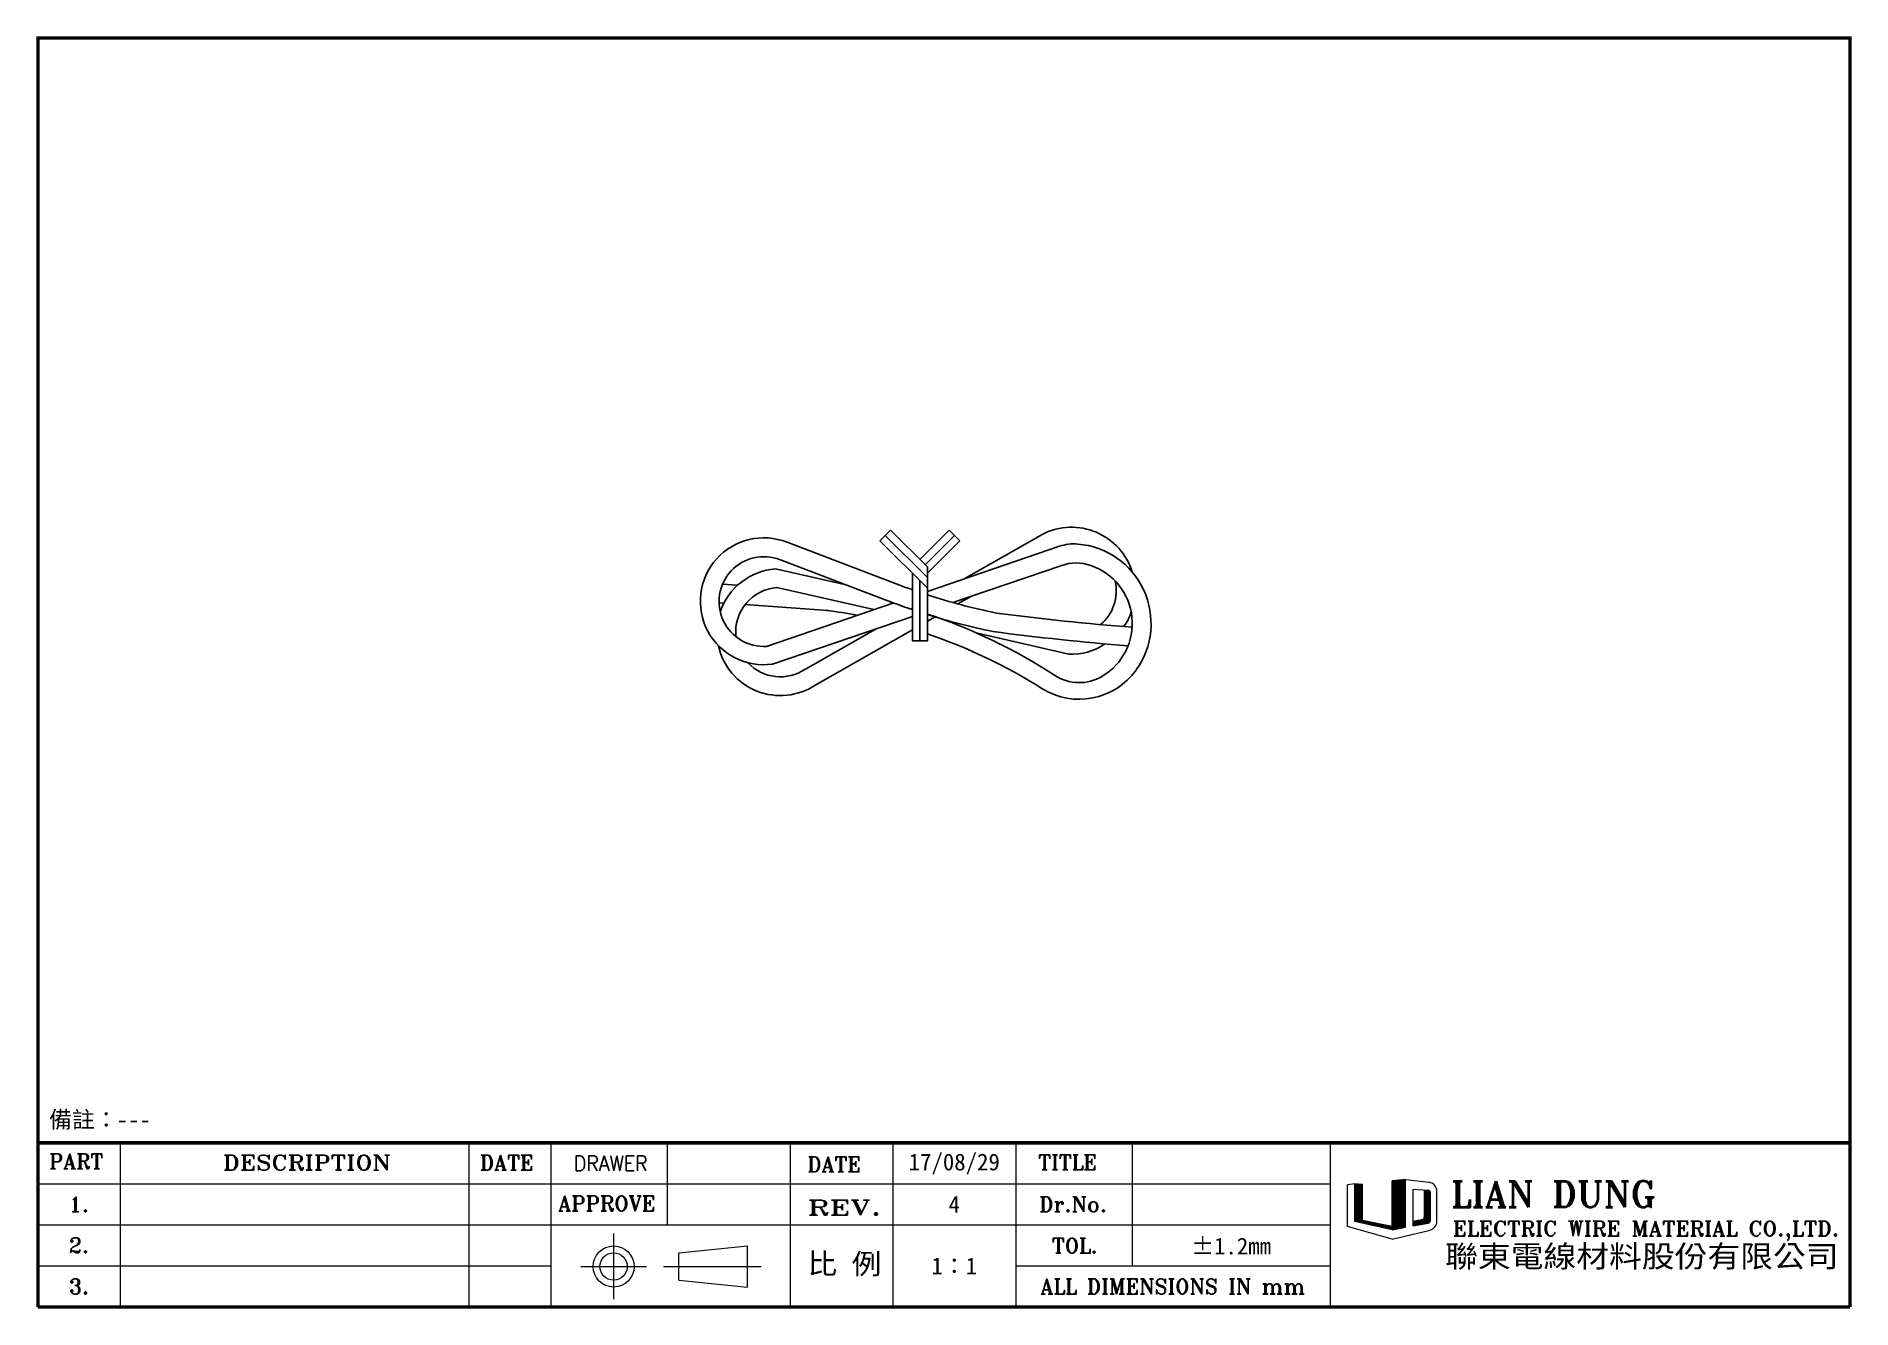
# Model space of a CAD drawing. Header units: millimetres. Extents: x 10 to 281, y 10 to 199.
import ezdxf
from ezdxf.enums import TextEntityAlignment as Align

# ---------------------------------------------------------------- set-up
doc = ezdxf.new("R2010")
doc.units = ezdxf.units.MM
doc.linetypes.add('CENTER', pattern=[22, 20, -1, 0, -1])
doc.layers.add('0☆ 備註', color=21, linetype='Continuous', plot=False)
doc.layers.add('BASE圖框', color=250, linetype='Continuous', lineweight=15)
doc.layers.add('CENTER中心線層', color=40, linetype='CENTER', lineweight=9)
doc.styles.add('GTXT2', font='ROMANT.SHX')
doc.styles.add('標凱體', font='kaiu.ttf')
doc.styles.add('標楷體', font='kaiu.ttf')

# ---------------------------------------------------------------- blocks, each defined once
blk = doc.blocks.new('*X32')
at = {"color": 0}
for p, q in [((214.57, 159.06), (214.85, 159.34)), ((214.57, 158.71), (215.18, 159.32)), ((214.57, 158.36), (215.51, 159.29)), ((214.57, 158), (215.84, 159.27)), ((214.57, 157.65), (216.17, 159.25)), ((214.57, 157.3), (216.5, 159.22)), ((214.57, 156.94), (216.83, 159.2)), ((214.57, 156.59), (217.07, 159.09)), ((214.57, 156.24), (217.07, 158.74)), ((227.07, 156.36), (231.51, 160.8)), ((227.07, 156.71), (231.12, 160.76)), ((227.07, 157.07), (230.72, 160.72)), ((227.07, 157.42), (230.33, 160.68)), ((227.07, 157.78), (229.93, 160.63)), ((227.07, 158.13), (229.54, 160.59)), ((227.07, 158.48), (229.14, 160.55)), ((227.07, 156.01), (231.57, 160.51)), ((227.07, 158.84), (228.74, 160.51)), ((227.07, 159.19), (228.35, 160.47)), ((227.07, 159.54), (227.95, 160.42)), ((227.07, 159.9), (227.56, 160.38)), ((227.07, 160.25), (227.16, 160.34)), ((227.07, 155.65), (231.57, 160.15)), ((227.07, 155.3), (231.57, 159.8)), ((227.07, 154.95), (231.57, 159.45)), ((227.07, 154.59), (231.57, 159.09)), ((227.07, 154.24), (231.57, 158.74)), ((214.57, 155.88), (217.07, 158.38)), ((214.57, 155.53), (217.07, 158.03)), ((214.57, 155.18), (217.07, 157.68)), ((214.57, 154.82), (217.07, 157.32)), ((214.57, 154.47), (217.07, 156.97)), ((214.57, 154.11), (217.07, 156.61)), ((214.57, 153.76), (217.07, 156.26)), ((214.57, 153.41), (217.07, 155.91)), ((214.57, 153.05), (217.07, 155.55)), ((214.57, 152.7), (217.07, 155.2)), ((214.57, 152.35), (217.07, 154.85)), ((214.57, 151.99), (217.07, 154.49)), ((214.57, 151.64), (217.07, 154.14)), ((214.57, 151.29), (217.07, 153.79)), ((214.57, 150.93), (217.07, 153.43)), ((214.57, 150.58), (217.07, 153.08)), ((214.57, 150.23), (217.07, 152.73)), ((214.57, 149.87), (217.07, 152.37)), ((227.07, 153.89), (231.57, 158.39)), ((227.07, 153.53), (231.57, 158.03)), ((227.07, 153.18), (231.57, 157.68)), ((227.07, 152.83), (231.57, 157.33)), ((227.07, 152.47), (231.57, 156.97)), ((227.07, 152.12), (231.57, 156.62)), ((227.07, 151.77), (231.57, 156.27)), ((227.07, 151.41), (231.57, 155.91)), ((227.07, 151.06), (231.57, 155.56)), ((227.07, 150.7), (231.57, 155.2)), ((227.07, 150.35), (231.57, 154.85)), ((227.07, 150), (231.57, 154.5)), ((227.07, 149.64), (231.57, 154.14)), ((227.07, 149.29), (231.57, 153.79)), ((227.07, 148.94), (231.57, 153.44)), ((227.07, 148.58), (231.57, 153.08)), ((227.07, 148.23), (231.57, 152.73)), ((227.07, 147.88), (231.57, 152.38)), ((237.87, 157.26), (237.91, 157.3)), ((237.87, 156.91), (238.24, 157.28)), ((237.87, 156.55), (238.57, 157.26)), ((237.87, 156.2), (238.91, 157.24)), ((237.87, 155.85), (239.22, 157.2)), ((237.87, 155.49), (239.47, 157.1)), ((237.87, 155.14), (239.67, 156.94)), ((237.87, 154.79), (239.83, 156.74)), ((237.87, 154.43), (239.94, 156.5)), ((237.87, 154.08), (239.97, 156.18)), ((237.87, 153.73), (239.97, 155.83)), ((237.87, 153.37), (239.97, 155.47)), ((237.87, 153.02), (239.97, 155.12)), ((237.87, 152.67), (239.97, 154.77)), ((237.87, 152.31), (239.97, 154.41)), ((237.87, 151.96), (239.97, 154.06)), ((237.87, 151.61), (239.97, 153.71)), ((237.87, 151.25), (239.97, 153.35)), ((237.87, 150.9), (239.97, 153)), ((237.87, 150.54), (239.97, 152.64)), ((214.57, 149.52), (217.07, 152.02)), ((214.57, 149.16), (217.07, 151.66)), ((214.57, 148.81), (217.07, 151.31)), ((214.57, 148.46), (217.07, 150.96)), ((214.57, 148.1), (217.07, 150.6)), ((214.57, 147.75), (217.07, 150.25)), ((214.57, 147.4), (217.07, 149.9)), ((214.57, 147.04), (217.07, 149.54)), ((214.6, 146.72), (214.61, 146.73)), ((214.61, 146.73), (217.07, 149.19)), ((214.89, 146.65), (215.01, 146.77)), ((215.01, 146.77), (217.07, 148.84)), ((215.18, 146.59), (215.4, 146.81)), ((215.4, 146.81), (217.07, 148.48)), ((215.47, 146.52), (215.8, 146.86)), ((215.76, 146.46), (216.2, 146.9)), ((215.8, 146.86), (217.07, 148.13)), ((216.05, 146.4), (216.6, 146.95)), ((216.2, 146.9), (217.07, 147.78)), ((216.34, 146.33), (217, 146.99)), ((216.6, 146.95), (217.07, 147.42)), ((216.63, 146.27), (217.31, 146.95)), ((216.91, 146.2), (217.61, 146.9)), ((217, 146.99), (217.07, 147.07)), ((217.2, 146.14), (217.9, 146.84)), ((217.49, 146.08), (218.2, 146.78)), ((217.78, 146.01), (218.49, 146.72)), ((218.07, 145.95), (218.78, 146.66)), ((218.36, 145.88), (219.08, 146.6)), ((218.65, 145.82), (219.37, 146.54)), ((218.94, 145.76), (219.67, 146.48)), ((219.23, 145.69), (219.96, 146.42)), ((219.52, 145.63), (220.26, 146.36)), ((219.81, 145.56), (220.55, 146.31)), ((226.47, 144.09), (231.57, 149.19)), ((226.76, 144.03), (231.57, 148.84)), ((227.05, 143.97), (231.57, 148.49)), ((227.07, 147.52), (231.57, 152.02)), ((227.07, 147.17), (231.57, 151.67)), ((227.07, 146.82), (231.57, 151.32)), ((227.07, 146.46), (231.57, 150.96)), ((227.07, 146.11), (231.57, 150.61)), ((227.07, 145.75), (231.57, 150.25)), ((227.07, 145.4), (231.57, 149.9)), ((227.07, 145.05), (231.57, 149.55)), ((227.47, 144.04), (231.57, 148.13)), ((227.91, 144.12), (231.57, 147.78)), ((228.34, 144.2), (231.57, 147.43)), ((228.78, 144.28), (231.57, 147.07)), ((229.21, 144.36), (231.57, 146.72)), ((229.64, 144.44), (231.57, 146.37)), ((234.07, 145.33), (235.85, 147.11)), ((234.07, 145.68), (235.42, 147.03)), ((234.07, 146.04), (234.99, 146.95)), ((234.07, 146.39), (234.55, 146.87)), ((234.07, 146.74), (234.12, 146.79)), ((234.42, 145.32), (236.29, 147.19)), ((234.85, 145.4), (236.72, 147.27)), ((235.28, 145.48), (237.16, 147.36)), ((235.72, 145.56), (239.97, 149.82)), ((236.15, 145.64), (239.97, 149.46)), ((236.59, 145.72), (239.97, 149.11)), ((237.02, 145.8), (239.97, 148.76)), ((237.45, 145.88), (239.97, 148.4)), ((237.83, 148.03), (239.97, 150.17)), ((237.87, 150.19), (239.97, 152.29)), ((237.87, 149.84), (239.97, 151.94)), ((237.87, 149.48), (239.97, 151.58)), ((237.87, 149.13), (239.97, 151.23)), ((237.87, 148.78), (239.97, 150.88)), ((237.87, 148.42), (239.97, 150.52)), ((237.89, 145.96), (239.97, 148.05)), ((238.32, 146.04), (239.97, 147.69)), ((238.76, 146.12), (239.97, 147.34)), ((239.19, 146.21), (239.95, 146.96)), ((220.1, 145.5), (220.85, 146.25)), ((220.39, 145.44), (221.14, 146.19)), ((220.68, 145.37), (221.44, 146.13)), ((220.97, 145.31), (221.73, 146.07)), ((221.26, 145.24), (222.03, 146.01)), ((221.55, 145.18), (222.32, 145.95)), ((221.84, 145.12), (222.61, 145.89)), ((222.13, 145.05), (222.91, 145.83)), ((222.42, 144.99), (223.2, 145.78)), ((222.71, 144.93), (223.5, 145.72)), ((223, 144.86), (223.79, 145.66)), ((223.29, 144.8), (224.09, 145.6)), ((223.58, 144.73), (224.38, 145.54)), ((223.87, 144.67), (224.68, 145.48)), ((224.15, 144.61), (224.97, 145.42)), ((224.44, 144.54), (225.27, 145.36)), ((224.73, 144.48), (225.56, 145.3)), ((225.02, 144.41), (225.86, 145.25)), ((225.31, 144.35), (226.15, 145.19)), ((225.6, 144.29), (226.44, 145.13)), ((225.89, 144.22), (226.74, 145.07)), ((226.18, 144.16), (227.03, 145.01)), ((230.08, 144.52), (231.57, 146.01)), ((230.51, 144.6), (231.57, 145.66)), ((230.95, 144.68), (231.57, 145.31)), ((231.38, 144.76), (231.57, 144.95))]:
    blk.add_line(p, q, dxfattribs=at)
blk = doc.blocks.new('☆業務圖框')
at = {"layer": 'BASE圖框'}
for p, q in [((10, 34.48), (10, 10)), ((22.24, 34.48), (22.24, 10)), ((74.25, 34.48), (74.25, 10)), ((86.49, 34.48), (86.49, 10)), ((103.83, 34.48), (103.83, 22.24)), ((103.83, 34.48), (103.83, 22.24)), ((122.19, 34.48), (122.19, 10)), ((137.49, 34.48), (137.49, 10)), ((155.85, 34.48), (155.85, 10)), ((173.18, 34.48), (173.18, 16.12)), ((202.76, 34.48), (202.76, 10)), ((10, 28.36), (202.76, 28.36)), ((206.44, 28.37), (205.33, 28.24)), ((205.33, 22.02), (205.33, 28.24)), ((206.44, 22.75), (206.44, 28.37)), ((207.55, 28.29), (206.44, 28.37)), ((207.55, 22.88), (207.55, 28.29)), ((213.99, 29.01), (211.99, 28.8)), ((211.99, 21.99), (211.99, 28.8)), ((213.99, 21.9), (213.99, 29.01)), ((213.99, 29.01), (217.48, 28.6)), ((215.1, 22.1), (215.1, 27.55)), ((215.1, 27.55), (217.31, 27.42)), ((216.79, 23.46), (216.79, 27.45)), ((218.66, 22.78), (218.66, 27.27)), ((217.72, 22.96), (217.72, 26.98)), ((10, 22.24), (202.76, 22.24)), ((211.99, 20.13), (205.33, 22.02)), ((206.44, 22.75), (207.55, 22.88)), ((211.99, 21.53), (206.44, 22.75)), ((211.99, 21.99), (207.55, 22.88)), ((211.99, 21.53), (213.99, 21.9)), ((215.1, 22.78), (216.43, 23.03)), ((215.1, 22.1), (217.36, 22.52)), ((105.61, 18.08), (115.81, 19.1)), ((115.81, 12.98), (115.81, 19.1)), ((211.99, 20.13), (217.64, 21.48)), ((105.61, 14), (105.61, 18.08)), ((10, 16.12), (86.49, 16.12)), ((105.61, 14), (115.81, 12.98)), ((155.85, 16.12), (202.76, 16.12)), ((268.76, 10), (10, 10))]:
    blk.add_line(p, q, dxfattribs=at)
at = {"layer": 'BASE圖框', "const_width": 0.5}
for points in [[(10, 10), (10, 199.22), (280.27, 199.22), (280.27, 10)], [(10, 34.48), (280.27, 34.48)], [(10, 10), (280.27, 10)]]:
    blk.add_lwpolyline(points, dxfattribs=at)
at = {"layer": 'BASE圖框'}
for radius in [3.06, 2.04]:
    blk.add_circle((95.86, 16.04), radius, dxfattribs=at)
for centre, radius, start, end in [((217.28, 26.98), 0.444, 0, 86.5816), ((217.32, 27.27), 1.33, 0, 83.194), ((216.35, 23.46), 0.444, 280.4898, 0), ((217.28, 22.96), 0.444, 280.4898, 0), ((217.32, 22.78), 1.33, 283.5156, 0)]:
    blk.add_arc(centre, radius, start, end, dxfattribs=at)
at = {"layer": 'CENTER中心線層'}
for p, q in [((95.86, 20.94), (95.86, 11.15)), ((90.97, 16.04), (100.76, 16.04)), ((103.32, 16.04), (117.86, 16.04))]:
    blk.add_line(p, q, dxfattribs=at)
at = {"layer": 'BASE圖框', "xscale": 0.4442698980074056, "yscale": 0.4442698980074056, "zscale": 0.4442698980074056}
blk.add_blockref('*X32', (111.11, -42.43), dxfattribs=at)
at = {"layer": '0☆ 備註', "style": '標楷體'}
blk.add_text('備註：', height=2.5, dxfattribs=at).set_placement((11.65, 37.95), align=Align.MIDDLE_LEFT)
blk.add_attdef('樣品使用線材規格', text='', height=2.5, dxfattribs=at).set_placement((21.74, 37.95), align=Align.MIDDLE_LEFT)
at = {"layer": 'BASE圖框', "style": 'GTXT2'}
for s, p in [('PART', (11.66, 30.59)), ('DATE', (75.93, 30.38)), ('TITLE', (159.19, 30.47)), ('DATE', (124.76, 30.15)), ('Dr.No.', (159.35, 24.18)), ('TOL.', (161.24, 18.02))]:
    blk.add_text(s, height=2.244, dxfattribs=at).set_placement(p)
at = {"layer": 'BASE圖框'}
for s, height, style, width, p, p2 in [('DESCRIPTION', 2.2438, 'GTXT2', 1.085781, (37.58, 30.42), (62.64, 30.42)), ('DRAWER', 2.244, 'GTXT2', 0.797881, (89.94, 30.28), (100.94, 30.28)), ('LIAN DUNG', 3.876, 'GTXT2', 0.89309, (220.75, 24.9), (251.4, 24.9)), ('APPROVE', 2.244, 'GTXT2', 0.929152, (87.6, 24.31), (102.09, 24.31)), ('REV.', 2.244, 'GTXT2', 1.470381, (124.8, 23.71), (135.79, 23.71)), ('ELECTRIC WIRE MATERIAL CO.,LTD.', 2.2438, 'GTXT2', 0.91585, (221.04, 20.58), (278.67, 20.58)), ('聯東電線材料股份有限公司', 3.2637, '標凱體', 1.059348, (219.88, 15.93), (278.56, 15.93)), ('比 例', 3.06, '標凱體', 1.016503, (124.8, 14.92), (135.79, 14.92))]:
    blk.add_text(s, height=height, dxfattribs=dict(at, style=style, width=width)).set_placement(p, p2, align=Align.FIT)
for s, height, style, p in [('1.', 2.244, 'GTXT2', (16.12, 25.3)), ('2.', 2.244, 'GTXT2', (16.12, 19.18)), ('%%p1.2mm', 2.5, '標楷體', (187.97, 19.18)), ('3.', 2.244, 'GTXT2', (16.12, 13.06)), ('ALL DIMENSIONS IN mm', 2.2438, 'GTXT2', (179.3, 13.06))]:
    blk.add_text(s, height=height, dxfattribs=dict(at, style=style)).set_placement(p, align=Align.MIDDLE)
at = {"layer": 'BASE圖框', "style": '標楷體'}
for tag, p in [('繪圖人員', (113.01, 31.42)), ('日期', (146.67, 31.42)), ('插頭名稱', (187.97, 31.42)), ('版次', (146.67, 25.3)), ('圖面編號', (187.97, 25.3)), ('比例', (146.67, 16.12))]:
    blk.add_attdef(tag, text='', height=2.5, dxfattribs=at).set_placement(p, align=Align.MIDDLE)

msp = doc.modelspace()

# ---------------------------------------------------------------- linework, layer by layer
for p, q in [((137.17, 125.83), (135.59, 124.24)), ((136.38, 125.04), (142.66, 118.77)), ((137.17, 125.83), (142.66, 120.35)), ((145.91, 125.83), (141.54, 121.47)), ((146.7, 125.04), (142.33, 120.68)), ((145.91, 125.83), (147.49, 124.24)), ((148.13, 118.57), (159.89, 125.25)), ((121.72, 124.03), (138.42, 117.68)), ((135.59, 124.24), (142.66, 117.19)), ((147.49, 124.24), (142.66, 119.42)), ((162.38, 123.43), (142.66, 116.7)), ((119.99, 120.07), (130.53, 117.69)), ((120.73, 121.42), (137.42, 115.07)), ((140.42, 109.32), (140.42, 119.42)), ((142.66, 109.32), (142.66, 120.35)), ((162.69, 120.58), (146.46, 115.04)), ((114.34, 117.61), (112.09, 117.77)), ((120.21, 117.28), (134.69, 113.98)), ((141.54, 109.32), (141.54, 118.31)), ((112.31, 114.95), (111.59, 115)), ((127.81, 113.86), (115.47, 114.73)), ((137.64, 114.99), (118.66, 108.51)), ((147.21, 114.83), (149.26, 115.99)), ((140.42, 112.98), (119.56, 105.86)), ((124.46, 105.11), (135.11, 111.16)), ((142.66, 112.24), (143.81, 112.89)), ((126.02, 102.79), (140.42, 110.97)), ((140.42, 109.32), (142.66, 109.32)), ((150.15, 110.46), (163.74, 107.36))]:
    msp.add_line(p, q)
for centre, radius, start, end in [((118.25, 115.23), 9.46, 68.4642, 277.9882), ((164.17, 116.81), 9.46, 17.0504, 116.9196), ((118.27, 115.19), 6.69, 68.784, 273.3131), ((164.55, 117.07), 6.72, 85.342, 108.8422), ((164.13, 111.91), 11.89, 324.3675, 85.342), ((120.73, 110.63), 9.46, 94.4642, 161.2768), ((164.86, 114.22), 6.72, 71.1478, 108.8422), ((164.07, 111.92), 9.15, 300.5634, 71.1478), ((120.73, 110.63), 6.66, 94.4642, 185.3092), ((171.58, 204.9), 93.31, 249.1829, 250.4913), ((164.17, 116.81), 6.66, 310.5304, 12.4519), ((117.06, 34.7), 79.88, 79.0674, 82.3896), ((171.58, 204.9), 96.11, 249.1829, 251.0815), ((117.72, 37.27), 80.04, 73.5262, 74.1494), ((171.58, 204.9), 93.31, 251.9438, 258.4908), ((117.72, 37.27), 80.04, 56.7343, 71.8471), ((171.58, 204.9), 96.11, 252.487, 258.4908), ((204.68, 509.38), 399.27, 262.5574, 265.4789), ((164.17, 116.81), 9.46, 325.4644, 340.0943), ((120.73, 110.63), 9.46, 192.3638, 303.9882), ((117.06, 34.7), 79.88, 57.7213, 71.3127), ((204.43, 505.96), 398.65, 262.5015, 265.4207), ((164.27, 115.73), 8.39, 266.4361, 305.298), ((120.73, 110.63), 6.66, 223.2497, 303.9882), ((165.31, 111.07), 10.45, 237.7213, 324.3675), ((165.31, 109.82), 6.72, 236.7343, 300.5634)]:
    msp.add_arc(centre, radius, start, end)

# ---------------------------------------------------------------- block references
ref = msp.add_blockref('☆業務圖框', (0, 0))
ref.add_attrib('比例', '1：1', dxfattribs={"layer": 'BASE圖框', "height": 2.5, "style": '標楷體'}).set_placement((146.67, 16.12), align=Align.MIDDLE)
ref.add_attrib('版次', '4', dxfattribs={"layer": 'BASE圖框', "height": 2.5, "style": '標楷體'}).set_placement((146.67, 25.3), align=Align.MIDDLE)
ref.add_attrib('日期', '17/08/29', dxfattribs={"layer": 'BASE圖框', "height": 2.5, "style": '標楷體'}).set_placement((146.67, 31.42), align=Align.MIDDLE)
ref.add_attrib('樣品使用線材規格', '---', dxfattribs={"layer": '0☆ 備註', "height": 2.5, "style": '標楷體'}).set_placement((21.74, 37.95), align=Align.MIDDLE_LEFT)

doc.saveas('drawing.dxf')
